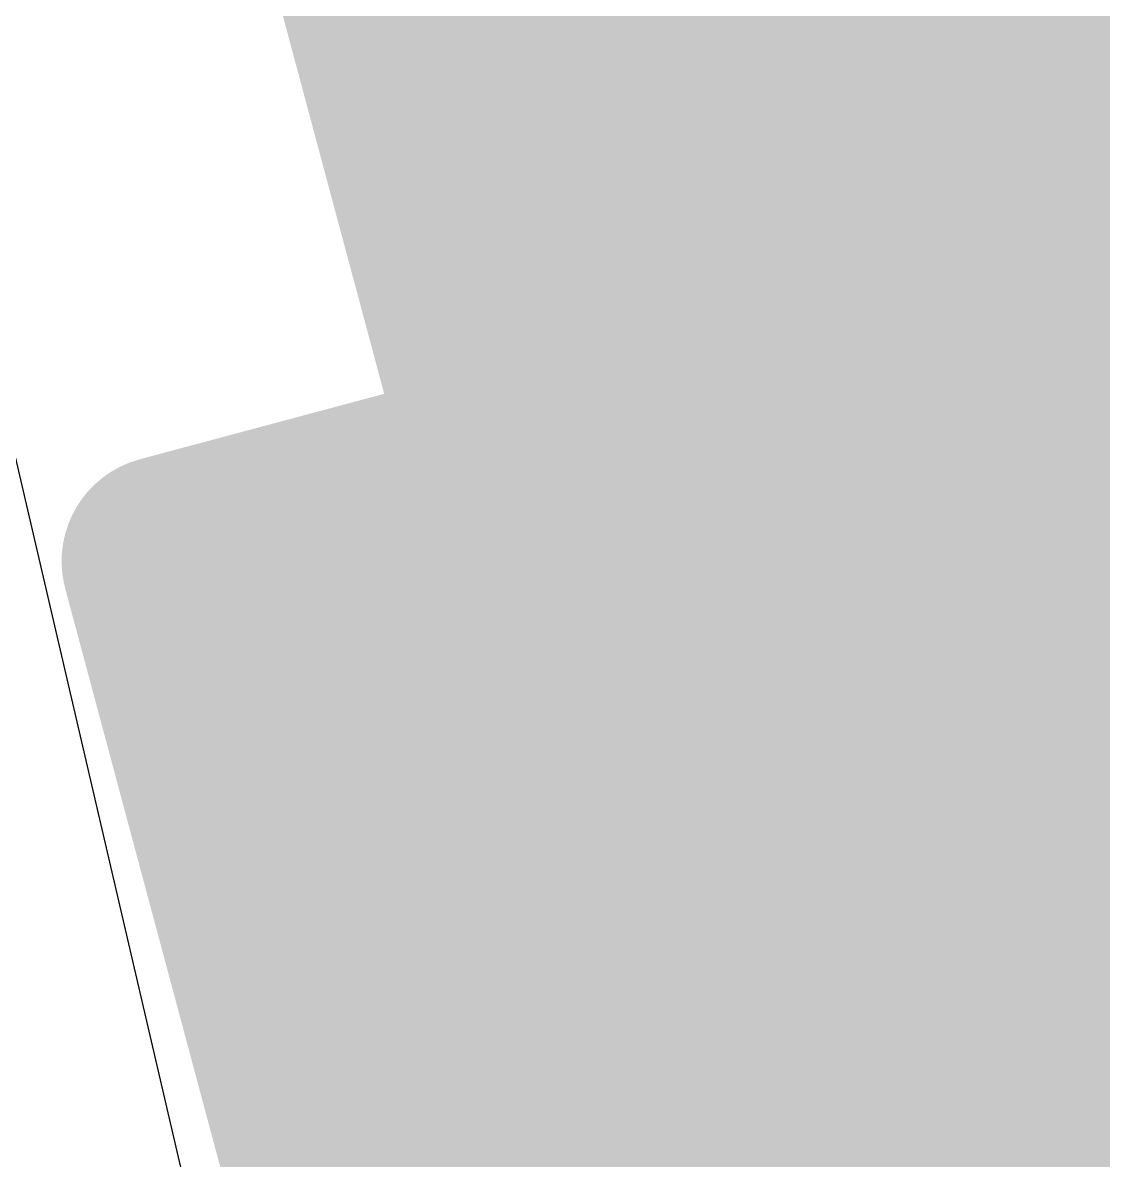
# Model space of a CAD drawing. Header units: inches. Extents: x -18 to 217, y -14 to 159.
# Drawn here: x 15.294 to 15.945, y 14.259 to 14.944 of the extents above; entities that cross this region are included whole.
import ezdxf

# ---------------------------------------------------------------- set-up
doc = ezdxf.new("R2010")
doc.units = ezdxf.units.IN
for name, color, linetype in [('Dimension', 6, 'Continuous'), ('Fabrication', 76, 'Continuous'), ('Top Layer', 1, 'Continuous'), ('Top Overlay', 2, 'Continuous'), ('Top Paste', 8, 'Continuous'), ('Top Solder', 216, 'Continuous')]:
    doc.layers.add(name, color=color, linetype=linetype)

# ---------------------------------------------------------------- blocks, each defined once
blk = doc.blocks.new('C___0402_22')
at = {"layer": 'Top Layer'}
blk.add_hatch(color=1, dxfattribs=at).paths.add_polyline_path([(-0.6985, -0.3175), (-0.6985, 0.3175), (-0.2413, 0.3175), (-0.2413, -0.3175)])
at = {"layer": 'Top Paste'}
blk.add_hatch(color=8, dxfattribs=at).paths.add_polyline_path([(-0.6985, -0.3175), (-0.6985, 0.3175), (-0.2413, 0.3175), (-0.2413, -0.3175)])
at = {"layer": 'Top Solder'}
blk.add_hatch(color=216, dxfattribs=at).paths.add_polyline_path([(-0.7585, -0.3775), (-0.7585, 0.3775), (-0.1813, 0.3775), (-0.1813, -0.3775)])
at = {"layer": 'Top Overlay', "const_width": 0.127}
for points in [[(-0.7874, -0.4064), (-0.7874, 0.4064)], [(-0.7874, -0.4064), (-0.2794, -0.4064)]]:
    blk.add_lwpolyline(points, dxfattribs=at)
at = {"layer": 'Top Overlay', "const_width": 0.0635}
blk.add_lwpolyline([(-0.81915, -0.4064, 1), (-0.75565, -0.4064, 1)], format="xyb", close=True, dxfattribs=at)
blk.add_lwpolyline([(-0.81915, -0.4064, 1), (-0.75565, -0.4064, 1)], format="xyb", close=True, dxfattribs=at)

msp = doc.modelspace()

# ---------------------------------------------------------------- linework, layer by layer
at = {"layer": 'Dimension', "const_width": 0.254}
msp.add_lwpolyline([(58.31, 19.467, 1), (13.31, 19.467, 1)], format="xyb", close=True, dxfattribs=at)
msp.add_lwpolyline([(11.03048, 12.8273), (59.32677, 25.76826)], dxfattribs=at)
at = {"layer": 'Fabrication', "const_width": 0.0127}
for points in [[(53.19355, 31.33267, -1.1671), (15.67509, 13.58703)], [(53.19355, 31.33267, -1.1671), (15.67509, 13.58703)], [(53.19355, 31.33267, -1.1671), (15.67509, 13.58703)], [(53.19355, 31.33267, -1.1671), (15.67509, 13.58703)], [(54.51115, 31.13829, -1.205705), (14.17745, 15.54998)], [(54.51115, 31.13829, -1.205705), (14.17745, 15.54998)], [(15.67509, 13.58703, -0.501281), (16.39422, 14.54998)], [(15.67509, 13.58703, -0.501281), (16.39422, 14.54998)], [(15.67509, 13.58703, -0.501281), (16.39422, 14.54998)], [(15.67509, 13.58703, -0.501281), (16.39422, 14.54998)]]:
    msp.add_lwpolyline(points, format="xyb", dxfattribs=at)
for points in [[(15.47748, 14.9505), (15.50689, 14.93735)], [(15.47748, 14.9505), (15.50689, 14.93735)], [(15.50689, 14.93735), (15.53307, 14.92567)], [(15.50689, 14.93735), (15.53307, 14.92567)], [(15.53307, 14.92567), (15.55757, 14.91474)], [(15.53307, 14.92567), (15.55757, 14.91474)], [(15.55757, 14.91474), (15.58043, 14.90456)], [(15.55757, 14.91474), (15.58043, 14.90456)], [(15.58043, 14.90456), (15.60318, 14.89444)], [(15.58043, 14.90456), (15.60318, 14.89444)], [(15.60318, 14.89444), (15.62431, 14.88506)], [(15.60318, 14.89444), (15.62431, 14.88506)], [(15.62431, 14.88506), (15.64383, 14.87639)], [(15.62431, 14.88506), (15.64383, 14.87639)], [(15.64383, 14.87639), (15.66327, 14.86778)], [(15.64383, 14.87639), (15.66327, 14.86778)], [(15.66327, 14.86778), (15.68112, 14.85987)], [(15.66327, 14.86778), (15.68112, 14.85987)], [(15.68112, 14.85987), (15.6989, 14.852)], [(15.68112, 14.85987), (15.6989, 14.852)], [(15.6989, 14.852), (15.71659, 14.84418)], [(15.6989, 14.852), (15.71659, 14.84418)], [(15.71659, 14.84418), (15.73274, 14.83705)], [(15.71659, 14.84418), (15.73274, 14.83705)], [(15.73274, 14.83705), (15.74882, 14.82995)], [(15.73274, 14.83705), (15.74882, 14.82995)], [(15.74882, 14.82995), (15.76482, 14.8229)], [(15.74882, 14.82995), (15.76482, 14.8229)], [(15.76482, 14.8229), (15.77931, 14.81651)], [(15.76482, 14.8229), (15.77931, 14.81651)], [(15.77931, 14.81651), (15.79517, 14.80953)], [(15.77931, 14.81651), (15.79517, 14.80953)], [(15.79517, 14.80953), (15.79995, 14.80743)], [(15.79517, 14.80953), (15.79995, 14.80743)], [(15.79995, 14.80743), (15.809, 14.80346)], [(15.79995, 14.80743), (15.809, 14.80346)], [(15.809, 14.80346), (15.81849, 14.79928)], [(15.809, 14.80346), (15.81849, 14.79928)], [(15.81849, 14.79928), (15.82796, 14.79512)], [(15.81849, 14.79928), (15.82796, 14.79512)], [(15.82796, 14.79512), (15.83786, 14.79078)], [(15.82796, 14.79512), (15.83786, 14.79078)], [(15.83786, 14.79078), (15.84773, 14.78644)], [(15.83786, 14.79078), (15.84773, 14.78644)], [(15.84773, 14.78644), (15.85803, 14.78193)], [(15.84773, 14.78644), (15.85803, 14.78193)], [(15.85803, 14.78193), (15.86828, 14.77744)], [(15.85803, 14.78193), (15.86828, 14.77744)], [(15.86828, 14.77744), (15.87896, 14.77276)], [(15.86828, 14.77744), (15.87896, 14.77276)], [(15.87896, 14.77276), (15.89004, 14.76791)], [(15.87896, 14.77276), (15.89004, 14.76791)], [(15.89004, 14.76791), (15.90152, 14.76289)], [(15.89004, 14.76791), (15.90152, 14.76289)], [(15.90152, 14.76289), (15.91339, 14.7577)], [(15.90152, 14.76289), (15.91339, 14.7577)], [(15.91339, 14.7577), (15.92565, 14.75234)], [(15.91339, 14.7577), (15.92565, 14.75234)], [(15.92565, 14.75234), (15.93827, 14.74683)], [(15.92565, 14.75234), (15.93827, 14.74683)], [(15.93827, 14.74683), (15.95124, 14.74117)], [(15.93827, 14.74683), (15.95124, 14.74117)]]:
    msp.add_lwpolyline(points, dxfattribs=at)
at = {"layer": 'Fabrication', "const_width": 0.00635}
for points in [[(15.50372, 14.93735, 1), (15.51007, 14.93735, 1)], [(15.50372, 14.93735, 1), (15.51007, 14.93735, 1)], [(15.50372, 14.93735, 1), (15.51007, 14.93735, 1)], [(15.50372, 14.93735, 1), (15.51007, 14.93735, 1)], [(15.52989, 14.92567, 1), (15.53624, 14.92567, 1)], [(15.52989, 14.92567, 1), (15.53624, 14.92567, 1)], [(15.52989, 14.92567, 1), (15.53624, 14.92567, 1)], [(15.52989, 14.92567, 1), (15.53624, 14.92567, 1)], [(15.5544, 14.91474, 1), (15.56075, 14.91474, 1)], [(15.5544, 14.91474, 1), (15.56075, 14.91474, 1)], [(15.5544, 14.91474, 1), (15.56075, 14.91474, 1)], [(15.5544, 14.91474, 1), (15.56075, 14.91474, 1)], [(15.57726, 14.90456, 1), (15.58361, 14.90456, 1)], [(15.57726, 14.90456, 1), (15.58361, 14.90456, 1)], [(15.57726, 14.90456, 1), (15.58361, 14.90456, 1)], [(15.57726, 14.90456, 1), (15.58361, 14.90456, 1)], [(15.60001, 14.89444, 1), (15.60636, 14.89444, 1)], [(15.60001, 14.89444, 1), (15.60636, 14.89444, 1)], [(15.60001, 14.89444, 1), (15.60636, 14.89444, 1)], [(15.60001, 14.89444, 1), (15.60636, 14.89444, 1)], [(15.62113, 14.88506, 1), (15.62748, 14.88506, 1)], [(15.62113, 14.88506, 1), (15.62748, 14.88506, 1)], [(15.62113, 14.88506, 1), (15.62748, 14.88506, 1)], [(15.62113, 14.88506, 1), (15.62748, 14.88506, 1)], [(15.64066, 14.87639, 1), (15.64701, 14.87639, 1)], [(15.64066, 14.87639, 1), (15.64701, 14.87639, 1)], [(15.64066, 14.87639, 1), (15.64701, 14.87639, 1)], [(15.64066, 14.87639, 1), (15.64701, 14.87639, 1)], [(15.66009, 14.86778, 1), (15.66644, 14.86778, 1)], [(15.66009, 14.86778, 1), (15.66644, 14.86778, 1)], [(15.66009, 14.86778, 1), (15.66644, 14.86778, 1)], [(15.66009, 14.86778, 1), (15.66644, 14.86778, 1)], [(15.67795, 14.85987, 1), (15.6843, 14.85987, 1)], [(15.67795, 14.85987, 1), (15.6843, 14.85987, 1)], [(15.67795, 14.85987, 1), (15.6843, 14.85987, 1)], [(15.67795, 14.85987, 1), (15.6843, 14.85987, 1)], [(15.69572, 14.852, 1), (15.70207, 14.852, 1)], [(15.69572, 14.852, 1), (15.70207, 14.852, 1)], [(15.69572, 14.852, 1), (15.70207, 14.852, 1)], [(15.69572, 14.852, 1), (15.70207, 14.852, 1)], [(15.71342, 14.84418, 1), (15.71977, 14.84418, 1)], [(15.71342, 14.84418, 1), (15.71977, 14.84418, 1)], [(15.71342, 14.84418, 1), (15.71977, 14.84418, 1)], [(15.71342, 14.84418, 1), (15.71977, 14.84418, 1)], [(15.72956, 14.83705, 1), (15.73591, 14.83705, 1)], [(15.72956, 14.83705, 1), (15.73591, 14.83705, 1)], [(15.72956, 14.83705, 1), (15.73591, 14.83705, 1)], [(15.72956, 14.83705, 1), (15.73591, 14.83705, 1)], [(15.74564, 14.82995, 1), (15.75199, 14.82995, 1)], [(15.74564, 14.82995, 1), (15.75199, 14.82995, 1)], [(15.74564, 14.82995, 1), (15.75199, 14.82995, 1)], [(15.74564, 14.82995, 1), (15.75199, 14.82995, 1)], [(15.76165, 14.8229, 1), (15.768, 14.8229, 1)], [(15.76165, 14.8229, 1), (15.768, 14.8229, 1)], [(15.76165, 14.8229, 1), (15.768, 14.8229, 1)], [(15.76165, 14.8229, 1), (15.768, 14.8229, 1)], [(15.77613, 14.81651, 1), (15.78248, 14.81651, 1)], [(15.77613, 14.81651, 1), (15.78248, 14.81651, 1)], [(15.77613, 14.81651, 1), (15.78248, 14.81651, 1)], [(15.77613, 14.81651, 1), (15.78248, 14.81651, 1)], [(15.792, 14.80953, 1), (15.79835, 14.80953, 1)], [(15.792, 14.80953, 1), (15.79835, 14.80953, 1)], [(15.792, 14.80953, 1), (15.79835, 14.80953, 1)], [(15.792, 14.80953, 1), (15.79835, 14.80953, 1)], [(15.79677, 14.80743, 1), (15.80312, 14.80743, 1)], [(15.79677, 14.80743, 1), (15.80312, 14.80743, 1)], [(15.79677, 14.80743, 1), (15.80312, 14.80743, 1)], [(15.79677, 14.80743, 1), (15.80312, 14.80743, 1)], [(15.80582, 14.80346, 1), (15.81217, 14.80346, 1)], [(15.80582, 14.80346, 1), (15.81217, 14.80346, 1)], [(15.80582, 14.80346, 1), (15.81217, 14.80346, 1)], [(15.80582, 14.80346, 1), (15.81217, 14.80346, 1)], [(15.81532, 14.79928, 1), (15.82167, 14.79928, 1)], [(15.81532, 14.79928, 1), (15.82167, 14.79928, 1)], [(15.81532, 14.79928, 1), (15.82167, 14.79928, 1)], [(15.81532, 14.79928, 1), (15.82167, 14.79928, 1)], [(15.82478, 14.79512, 1), (15.83113, 14.79512, 1)], [(15.82478, 14.79512, 1), (15.83113, 14.79512, 1)], [(15.82478, 14.79512, 1), (15.83113, 14.79512, 1)], [(15.82478, 14.79512, 1), (15.83113, 14.79512, 1)], [(15.83469, 14.79078, 1), (15.84104, 14.79078, 1)], [(15.83469, 14.79078, 1), (15.84104, 14.79078, 1)], [(15.83469, 14.79078, 1), (15.84104, 14.79078, 1)], [(15.83469, 14.79078, 1), (15.84104, 14.79078, 1)], [(15.84456, 14.78644, 1), (15.85091, 14.78644, 1)], [(15.84456, 14.78644, 1), (15.85091, 14.78644, 1)], [(15.84456, 14.78644, 1), (15.85091, 14.78644, 1)], [(15.84456, 14.78644, 1), (15.85091, 14.78644, 1)], [(15.85485, 14.78193, 1), (15.8612, 14.78193, 1)], [(15.85485, 14.78193, 1), (15.8612, 14.78193, 1)], [(15.85485, 14.78193, 1), (15.8612, 14.78193, 1)], [(15.85485, 14.78193, 1), (15.8612, 14.78193, 1)], [(15.86511, 14.77744, 1), (15.87146, 14.77744, 1)], [(15.86511, 14.77744, 1), (15.87146, 14.77744, 1)], [(15.86511, 14.77744, 1), (15.87146, 14.77744, 1)], [(15.86511, 14.77744, 1), (15.87146, 14.77744, 1)], [(15.87578, 14.77276, 1), (15.88213, 14.77276, 1)], [(15.87578, 14.77276, 1), (15.88213, 14.77276, 1)], [(15.87578, 14.77276, 1), (15.88213, 14.77276, 1)], [(15.87578, 14.77276, 1), (15.88213, 14.77276, 1)], [(15.88686, 14.76791, 1), (15.89321, 14.76791, 1)], [(15.88686, 14.76791, 1), (15.89321, 14.76791, 1)], [(15.88686, 14.76791, 1), (15.89321, 14.76791, 1)], [(15.88686, 14.76791, 1), (15.89321, 14.76791, 1)], [(15.89835, 14.76289, 1), (15.9047, 14.76289, 1)], [(15.89835, 14.76289, 1), (15.9047, 14.76289, 1)], [(15.89835, 14.76289, 1), (15.9047, 14.76289, 1)], [(15.89835, 14.76289, 1), (15.9047, 14.76289, 1)], [(15.91022, 14.7577, 1), (15.91657, 14.7577, 1)], [(15.91022, 14.7577, 1), (15.91657, 14.7577, 1)], [(15.91022, 14.7577, 1), (15.91657, 14.7577, 1)], [(15.91022, 14.7577, 1), (15.91657, 14.7577, 1)], [(15.92247, 14.75234, 1), (15.92882, 14.75234, 1)], [(15.92247, 14.75234, 1), (15.92882, 14.75234, 1)], [(15.92247, 14.75234, 1), (15.92882, 14.75234, 1)], [(15.92247, 14.75234, 1), (15.92882, 14.75234, 1)], [(15.93509, 14.74683, 1), (15.94144, 14.74683, 1)], [(15.93509, 14.74683, 1), (15.94144, 14.74683, 1)], [(15.93509, 14.74683, 1), (15.94144, 14.74683, 1)], [(15.93509, 14.74683, 1), (15.94144, 14.74683, 1)]]:
    msp.add_lwpolyline(points, format="xyb", close=True, dxfattribs=at)
at = {"layer": 'Top Layer'}
msp.add_line((15.40424, 14.19104), (15.11469, 15.43287), dxfattribs=at)
at = {"layer": 'Top Layer', "const_width": 2.032}
msp.add_lwpolyline([(14.24462, 13.13485, -0.267603), (19.4524, 34.99795)], format="xyb", dxfattribs=at)
at = {"layer": 'Top Layer', "const_width": 0.508}
msp.add_lwpolyline([(15.63273, 15.25031), (15.82943, 14.51629)], dxfattribs=at)
at = {"layer": 'Top Layer', "const_width": 0.254}
msp.add_lwpolyline([(15.70243, 14.51629, 1), (15.95643, 14.51629, 1)], format="xyb", close=True, dxfattribs=at)

# ---------------------------------------------------------------- block references
at = {"rotation": 285}
msp.add_blockref('C___0402_22', (15.97735, 13.96427), dxfattribs=at)

doc.saveas('drawing.dxf')
